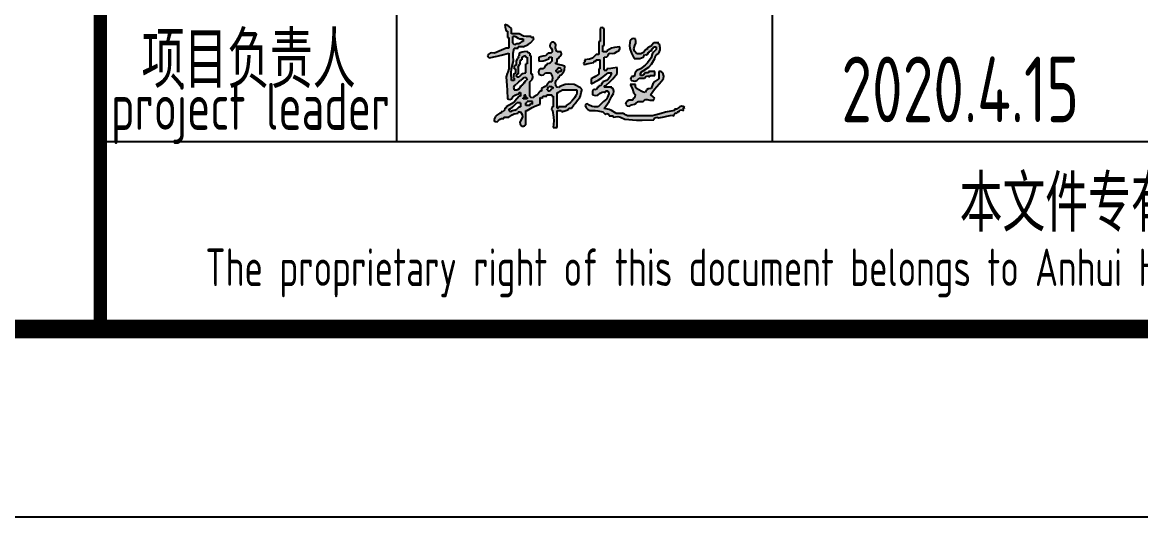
# Model space of a CAD drawing. Extents: x 6128144 to 12201635, y -1670122 to -706096.
# Drawn here: x 6329063 to 6335018, y -753340 to -750704 of the extents above; entities that cross this region are included whole.
import ezdxf
from ezdxf.enums import TextEntityAlignment as Align

# ---------------------------------------------------------------- set-up
doc = ezdxf.new("R2010")
doc.units = 0
doc.header["$LTSCALE"] = 1000
doc.header["$MEASUREMENT"] = 0
doc.layers.get('0').update_dxf_attribs({"linetype": 'CONTINUOUS'})
doc.layers.add('PUB_TITLE', color=4, linetype='CONTINUOUS')
doc.styles.add('AHD', font='sceie.shx', dxfattribs={"width": 0.7, "bigfont": 'sceic.shx'})
doc.styles.add('sceie', font='sceie.shx', dxfattribs={"bigfont": 'sceic.shx'})

# ---------------------------------------------------------------- blocks, each defined once
blk = doc.blocks.new('韩超')
h = blk.add_hatch(color=256)
h.dxf.hatch_style = 1
h.paths.add_polyline_path([(0.787849, 0.514197), (0.777955, 0.527898), (0.77346, 0.562754), (0.78123, 0.586063), (0.805739, 0.61125), (0.805739, 0.625142), (0.819631, 0.625142), (0.818004, 0.635027), (0.823773, 0.643681), (0.833523, 0.64598), (0.860867, 0.674873), (0.870953, 0.696725), (0.875199, 0.736279), (0.836353, 0.74757), (0.816903, 0.753127), (0.777955, 0.764063), (0.777955, 0.777955), (0.791847, 0.777955), (0.791847, 0.819631), (0.801775, 0.820971), (0.80763, 0.824875), (0.812685, 0.833523), (0.832189, 0.847055), (0.839321, 0.866071), (0.833523, 0.889091), (0.791847, 0.889091), (0.776856, 0.916298), (0.7735, 0.934755), (0.777955, 0.965498), (0.770329, 0.984025), (0.756314, 0.993368), (0.736279, 0.993282), (0.716867, 0.977277), (0.713907, 0.950644), (0.729333, 0.930768), (0.740061, 0.911103), (0.737625, 0.891618), (0.722387, 0.875199), (0.694603, 0.875199), (0.683489, 0.864086), (0.677932, 0.858529), (0.666819, 0.847415), (0.638572, 0.845181), (0.624291, 0.842325), (0.597358, 0.833523), (0.597358, 0.791847), (0.643081, 0.794876), (0.666726, 0.800787), (0.708495, 0.819631), (0.708495, 0.833523), (0.736279, 0.833523), (0.736279, 0.791847), (0.718733, 0.774249), (0.705317, 0.767541), (0.680711, 0.764063), (0.680711, 0.750171), (0.666819, 0.750171), (0.658732, 0.72359), (0.639033, 0.708815), (0.61125, 0.708495), (0.596777, 0.690733), (0.592946, 0.675409), (0.597358, 0.652926), (0.623512, 0.642026), (0.64687, 0.646697), (0.666819, 0.666819), (0.722387, 0.666819), (0.738834, 0.631134), (0.742077, 0.608437), (0.736279, 0.569574), (0.708495, 0.569574), (0.682162, 0.535076), (0.663824, 0.519794), (0.625142, 0.500114), (0.625142, 0.47233), (0.61125, 0.47233), (0.589715, 0.441777), (0.574435, 0.428025), (0.54179, 0.409816), (0.527664, 0.400538), (0.510468, 0.403404), (0.500114, 0.416762), (0.500114, 0.569574), (0.524623, 0.594762), (0.532393, 0.618071), (0.527898, 0.652926), (0.514006, 0.652926), (0.514006, 0.847415), (0.500114, 0.847415), (0.500114, 0.875199), (0.486416, 0.877514), (0.478388, 0.883536), (0.47233, 0.896037), (0.438162, 0.892345), (0.420863, 0.888021), (0.388977, 0.875199), (0.388977, 0.847415), (0.375085, 0.847415), (0.379444, 0.836821), (0.376971, 0.826928), (0.368139, 0.819631), (0.356965, 0.793593), (0.353947, 0.778504), (0.354247, 0.750171), (0.337644, 0.741703), (0.330222, 0.726858), (0.333409, 0.708495), (0.347301, 0.708495), (0.347301, 0.666819), (0.332737, 0.655189), (0.327028, 0.643772), (0.326463, 0.625142), (0.32344, 0.619715), (0.327253, 0.612088), (0.333409, 0.61125), (0.333409, 0.583466), (0.305625, 0.583466), (0.302565, 0.667178), (0.306887, 0.710398), (0.326463, 0.791847), (0.3234, 0.8474), (0.32482, 0.875797), (0.333409, 0.930768), (0.375085, 0.930768), (0.375085, 0.94466), (0.430654, 0.94466), (0.482374, 0.970498), (0.50707, 0.987931), (0.548736, 1.028012), (0.542559, 1.028676), (0.538615, 1.036564), (0.54179, 1.041904), (0.514006, 1.041904), (0.514006, 1.055796), (0.462884, 1.052445), (0.433869, 1.058893), (0.388977, 1.08358), (0.305625, 1.08358), (0.305625, 1.139148), (0.281985, 1.161307), (0.266841, 1.170393), (0.236165, 1.180825), (0.238399, 1.152578), (0.241255, 1.138297), (0.250057, 1.111364), (0.263949, 1.111364), (0.263949, 1.041904), (0.277841, 1.041904), (0.277841, 0.930768), (0.250057, 0.930768), (0.200194, 0.90821), (0.175186, 0.897095), (0.125028, 0.875199), (0.097454, 0.881715), (0.078516, 0.877928), (0.055568, 0.861307), (0.050109, 0.847376), (0.0559, 0.8329), (0.06946, 0.826577), (0.152955, 0.845407), (0.194635, 0.855133), (0.277841, 0.875199), (0.277841, 0.708495), (0.266727, 0.675154), (0.261171, 0.658483), (0.250057, 0.625142), (0.255939, 0.530696), (0.258718, 0.483462), (0.263949, 0.388977), (0.286969, 0.38318), (0.305985, 0.390311), (0.319517, 0.409816), (0.344599, 0.428141), (0.359268, 0.435475), (0.388977, 0.444546), (0.388977, 0.458438), (0.40287, 0.458438), (0.40287, 0.416762), (0.388977, 0.416762), (0.340729, 0.364454), (0.31168, 0.341215), (0.250057, 0.305625), (0.250057, 0.291733), (0.236165, 0.291733), (0.231424, 0.268639), (0.217583, 0.254798), (0.194489, 0.250057), (0.194489, 0.236165), (0.180597, 0.236165), (0.148793, 0.216524), (0.134276, 0.200394), (0.118082, 0.166705), (0.127514, 0.14947), (0.152825, 0.145854), (0.166705, 0.159759), (0.185336, 0.17447), (0.198563, 0.17943), (0.222273, 0.180597), (0.222273, 0.194489), (0.277841, 0.194489), (0.311245, 0.220472), (0.333233, 0.229896), (0.375085, 0.236165), (0.375085, 0.250057), (0.40287, 0.250057), (0.420685, 0.221738), (0.422698, 0.197582), (0.409816, 0.166705), (0.396068, 0.142401), (0.398473, 0.118345), (0.416762, 0.097244), (0.43433, 0.097627), (0.444154, 0.100901), (0.458438, 0.111136), (0.458438, 0.263949), (0.47233, 0.263949), (0.524193, 0.298154), (0.552768, 0.312442), (0.61125, 0.333409), (0.61125, 0.40287), (0.621931, 0.39652), (0.637706, 0.404407), (0.639034, 0.416762), (0.680711, 0.416762), (0.680711, 0.430654), (0.736279, 0.430654), (0.736279, 0.416762), (0.750171, 0.416762), (0.750171, 0.305625), (0.735269, 0.297653), (0.731714, 0.276323), (0.743225, 0.263949), (0.754517, 0.192544), (0.755945, 0.155413), (0.750171, 0.083352), (0.791847, 0.083352), (0.791847, 0.263949), (0.833523, 0.263949), (0.837499, 0.253205), (0.852744, 0.249394), (0.861307, 0.257003), (0.883535, 0.265338), (0.894648, 0.269506), (0.916876, 0.277841), (0.916876, 0.291733), (0.94466, 0.291733), (0.969894, 0.324902), (0.982398, 0.341574), (1.007174, 0.375085), (1.032146, 0.402761), (1.041693, 0.421855), (1.04885, 0.458438), (1.055218, 0.477023), (1.053221, 0.491001), (1.041904, 0.50706), (0.972444, 0.54179), (0.910919, 0.546316), (0.877697, 0.541786), (0.819631, 0.520952), (0.805828, 0.5112)])
h.paths.add_polyline_path([(0.791847, 0.458438), (0.805739, 0.458438), (0.82241, 0.469551), (0.847415, 0.486222), (1.000228, 0.486222), (1.003038, 0.45197), (0.997988, 0.431769), (0.97939, 0.40287), (0.948039, 0.36501), (0.929334, 0.347744), (0.889091, 0.319517), (0.889091, 0.305625), (0.805739, 0.305625), (0.805739, 0.291733), (0.791847, 0.291733)], flags=16)
h.paths.add_polyline_path([(0.750171, 0.500114), (0.736279, 0.500114), (0.725165, 0.489), (0.719608, 0.483443), (0.708495, 0.47233), (0.694603, 0.47233), (0.694603, 0.486222), (0.688447, 0.48706), (0.684633, 0.494686), (0.687657, 0.500114), (0.701182, 0.516386), (0.715167, 0.52238), (0.736279, 0.520952), (0.736943, 0.514775), (0.744831, 0.510831), (0.750171, 0.514006)], flags=16)
h.paths.add_polyline_path([(0.791847, 0.666819), (0.793521, 0.674497), (0.785633, 0.682384), (0.777955, 0.680711), (0.777955, 0.694603), (0.791847, 0.694603), (0.792194, 0.70849), (0.806202, 0.718996), (0.819631, 0.715441), (0.833192, 0.709118), (0.838982, 0.694641), (0.833523, 0.680711), (0.805739, 0.680711), (0.805739, 0.666819)], flags=16)
h.paths.add_polyline_path([(0.527898, 0.361193), (0.527898, 0.333409), (0.517217, 0.339759), (0.501443, 0.331871), (0.500114, 0.319517), (0.458438, 0.319517), (0.458438, 0.347301), (0.466116, 0.345628), (0.474003, 0.353515), (0.47233, 0.361193)], flags=16)
h.paths.add_polyline_path([(0.47233, 0.40287), (0.47233, 0.388977), (0.430654, 0.388977), (0.42898, 0.396656), (0.436867, 0.404543), (0.444546, 0.40287), (0.444546, 0.430654), (0.458438, 0.430654), (0.452088, 0.419973), (0.459976, 0.404198)], flags=16)
h.paths.add_polyline_path([(0.47233, 0.604304), (0.464836, 0.588169), (0.458643, 0.580427), (0.444546, 0.569574), (0.444546, 0.555682), (0.430654, 0.555682), (0.432327, 0.548004), (0.42444, 0.540117), (0.416762, 0.54179), (0.416762, 0.527898), (0.40287, 0.527898), (0.39467, 0.507807), (0.386422, 0.49791), (0.368139, 0.486222), (0.333409, 0.486222), (0.327612, 0.509242), (0.334743, 0.528258), (0.354247, 0.54179), (0.384775, 0.569612), (0.400056, 0.583504), (0.430654, 0.61125), (0.446814, 0.616197), (0.458647, 0.614224)], flags=16)
h.paths.add_polyline_path([(0.458438, 0.666819), (0.426908, 0.659351), (0.410404, 0.649448), (0.388977, 0.625142), (0.361193, 0.625142), (0.354844, 0.635823), (0.362731, 0.651598), (0.375085, 0.652926), (0.375085, 0.722387), (0.390598, 0.753922), (0.396359, 0.771203), (0.40287, 0.805739), (0.416762, 0.805739), (0.416762, 0.833523), (0.430654, 0.833523), (0.434629, 0.844267), (0.449874, 0.848078), (0.458438, 0.840469), (0.459102, 0.834292), (0.466989, 0.830348), (0.47233, 0.833523), (0.47233, 0.764063), (0.458438, 0.764063)], flags=16)
h.paths.add_polyline_path([(0.40287, 0.347301), (0.40287, 0.305625), (0.388977, 0.305625), (0.360889, 0.27915), (0.342496, 0.268422), (0.305625, 0.257003), (0.294367, 0.254885), (0.286778, 0.256782), (0.277841, 0.263949), (0.277841, 0.277841), (0.291733, 0.277841), (0.319459, 0.305683), (0.333352, 0.319575), (0.361193, 0.347301)], flags=16)
h.paths.add_polyline_path([(0.430654, 1.000228), (0.416762, 1.000228), (0.39813, 0.985517), (0.384903, 0.980557), (0.361193, 0.97939), (0.347067, 0.970112), (0.329871, 0.972978), (0.319517, 0.986336), (0.319517, 1.055796), (0.347301, 1.055796), (0.376072, 1.035613), (0.395527, 1.029128), (0.430654, 1.028012)], flags=16)
h = blk.add_hatch(color=256)
h.dxf.hatch_style = 1
h.paths.add_polyline_path([(1.542018, 0.208381), (1.519791, 0.219494), (1.508677, 0.225051), (1.48645, 0.236165), (1.416989, 0.236165), (1.371255, 0.264232), (1.344642, 0.274582), (1.291961, 0.284787), (1.328443, 0.335457), (1.345237, 0.362046), (1.375313, 0.416762), (1.391241, 0.446575), (1.394603, 0.466747), (1.389205, 0.500114), (1.375313, 0.500114), (1.375313, 0.514006), (1.291961, 0.514006), (1.291961, 0.527898), (1.305853, 0.527898), (1.359796, 0.576664), (1.385101, 0.603375), (1.430881, 0.659873), (1.430881, 0.722387), (1.386427, 0.71683), (1.3642, 0.714052), (1.319745, 0.708495), (1.319745, 0.694603), (1.291961, 0.694603), (1.291961, 0.833523), (1.31926, 0.838693), (1.334923, 0.85044), (1.347529, 0.875199), (1.381781, 0.872389), (1.401982, 0.877439), (1.430881, 0.896037), (1.450883, 0.906123), (1.460131, 0.922307), (1.458666, 0.94466), (1.401114, 0.937345), (1.371819, 0.928557), (1.319745, 0.902983), (1.319745, 0.889091), (1.278069, 0.889091), (1.278069, 0.958552), (1.291961, 0.958552), (1.291961, 1.139148), (1.285806, 1.138304), (1.281086, 1.140664), (1.278069, 1.146094), (1.267308, 1.150023), (1.257931, 1.147679), (1.250285, 1.139148), (1.250285, 1.000228), (1.236393, 1.000228), (1.236393, 0.861307), (1.208609, 0.861307), (1.168183, 0.824416), (1.138053, 0.811024), (1.08358, 0.805739), (1.087939, 0.795145), (1.085465, 0.785252), (1.076634, 0.777955), (1.071121, 0.771113), (1.075065, 0.759282), (1.08358, 0.757117), (1.122533, 0.76519), (1.141984, 0.769358), (1.180825, 0.777955), (1.180825, 0.791847), (1.208609, 0.791847), (1.208609, 0.805739), (1.250285, 0.805739), (1.250285, 0.708495), (1.236393, 0.708495), (1.236393, 0.652926), (1.203973, 0.631977), (1.187234, 0.622213), (1.15304, 0.604304), (1.15304, 0.548736), (1.229739, 0.588318), (1.266619, 0.612432), (1.333637, 0.666819), (1.375313, 0.666819), (1.366995, 0.654381), (1.363975, 0.646831), (1.361421, 0.632088), (1.335054, 0.599814), (1.316435, 0.58585), (1.278069, 0.569574), (1.278069, 0.555682), (1.264177, 0.555682), (1.26415, 0.539965), (1.25211, 0.527924), (1.236393, 0.527898), (1.236393, 0.514006), (1.222501, 0.514006), (1.219217, 0.502022), (1.216226, 0.496039), (1.208609, 0.486222), (1.191149, 0.488205), (1.17971, 0.484393), (1.166932, 0.47233), (1.166932, 0.430654), (1.200708, 0.424307), (1.223469, 0.429997), (1.250285, 0.451492), (1.27048, 0.461183), (1.283894, 0.46286), (1.305853, 0.458438), (1.305853, 0.47233), (1.333637, 0.47233), (1.333637, 0.458438), (1.339793, 0.4576), (1.343606, 0.449973), (1.340583, 0.444546), (1.32937, 0.406076), (1.316213, 0.38634), (1.285015, 0.361193), (1.229447, 0.305625), (1.187056, 0.302553), (1.163204, 0.307323), (1.125256, 0.326463), (1.114566, 0.33576), (1.096818, 0.332211), (1.090526, 0.319517), (1.102438, 0.292491), (1.113943, 0.279343), (1.139148, 0.263949), (1.194983, 0.265062), (1.223561, 0.262204), (1.278069, 0.250057), (1.289183, 0.238943), (1.294739, 0.233386), (1.305853, 0.222273), (1.320568, 0.231877), (1.341519, 0.224893), (1.347529, 0.208381), (1.389205, 0.208381), (1.389205, 0.194489), (1.439628, 0.1998), (1.468259, 0.195028), (1.514234, 0.173651), (1.635959, 0.161998), (1.69773, 0.160594), (1.819859, 0.166705), (1.833779, 0.185933), (1.852296, 0.192877), (1.875427, 0.187543), (1.930995, 0.198656), (1.958779, 0.204213), (2.014348, 0.215327), (2.025534, 0.209917), (2.039748, 0.217024), (2.042132, 0.229219), (2.049428, 0.23805), (2.059322, 0.240524), (2.069916, 0.236165), (2.069916, 0.250057), (2.083808, 0.250057), (2.098401, 0.26772), (2.118188, 0.272666), (2.139376, 0.263949), (2.133917, 0.27788), (2.139708, 0.292356), (2.153268, 0.298679), (2.133073, 0.308371), (2.119659, 0.310047), (2.0977, 0.305625), (2.086586, 0.294512), (2.08103, 0.288955), (2.069916, 0.277841), (2.042132, 0.277841), (2.042132, 0.263949), (1.946785, 0.245868), (1.899372, 0.234712), (1.805967, 0.208381)])
h = blk.add_hatch(color=256)
h.dxf.hatch_style = 1
h.paths.add_polyline_path([(1.611478, 0.625142), (1.597547, 0.630601), (1.583071, 0.624811), (1.576748, 0.61125), (1.572819, 0.60049), (1.575163, 0.591112), (1.583694, 0.583466), (1.61855, 0.578971), (1.641859, 0.586741), (1.667046, 0.61125), (1.680938, 0.61125), (1.722615, 0.61125), (1.737208, 0.628913), (1.756995, 0.63386), (1.778183, 0.625142), (1.778183, 0.639034), (1.833751, 0.639034), (1.833751, 0.655705), (1.833751, 0.66404), (1.833751, 0.680711), (1.805967, 0.680711), (1.792075, 0.680711), (1.764291, 0.680711), (1.764291, 0.666819), (1.722615, 0.666819), (1.717058, 0.655705), (1.714279, 0.650148), (1.708723, 0.639034), (1.69483, 0.639034), (1.680938, 0.639034), (1.678868, 0.661339), (1.688455, 0.678116), (1.708723, 0.687657), (1.768692, 0.728785), (1.795922, 0.757527), (1.833751, 0.819631), (1.839429, 0.846829), (1.850907, 0.862133), (1.875427, 0.875199), (1.888443, 0.91196), (1.890032, 0.934206), (1.882373, 0.972444), (1.876196, 0.973108), (1.872252, 0.980995), (1.875427, 0.986336), (1.861535, 0.986336), (1.819859, 0.986336), (1.796859, 0.959188), (1.781933, 0.947248), (1.750399, 0.930768), (1.750399, 0.916876), (1.736507, 0.916876), (1.71031, 0.882162), (1.682751, 0.868382), (1.639262, 0.868253), (1.61591, 0.897042), (1.610049, 0.922442), (1.618424, 0.958552), (1.629264, 0.984285), (1.6309, 1.000642), (1.62537, 1.028012), (1.602888, 1.032424), (1.587563, 1.028593), (1.569802, 1.01412), (1.562035, 0.958817), (1.56513, 0.927869), (1.583694, 0.875199), (1.595758, 0.853473), (1.601336, 0.842318), (1.611478, 0.819631), (1.650742, 0.818134), (1.671448, 0.821092), (1.708723, 0.833523), (1.714279, 0.844637), (1.717058, 0.850194), (1.722615, 0.861307), (1.740978, 0.85812), (1.755823, 0.865542), (1.764291, 0.882145), (1.764955, 0.888322), (1.772842, 0.892266), (1.778183, 0.889091), (1.778183, 0.902983), (1.792075, 0.902983), (1.803189, 0.919654), (1.808745, 0.927989), (1.819859, 0.94466), (1.847643, 0.94466), (1.847643, 0.916876), (1.817381, 0.887163), (1.804962, 0.866982), (1.792075, 0.826577), (1.753545, 0.774398), (1.730689, 0.750113), (1.680938, 0.708495), (1.641359, 0.690689), (1.621854, 0.667284)])
h = blk.add_hatch(color=256)
h.dxf.hatch_style = 1
h.paths.add_polyline_path([(1.831635, 0.573795), (1.812227, 0.549535), (1.792075, 0.500114), (1.762292, 0.496094), (1.744726, 0.484384), (1.729561, 0.458438), (1.700075, 0.463546), (1.684975, 0.469586), (1.6601, 0.486222), (1.637668, 0.49978), (1.627728, 0.515685), (1.62537, 0.54179), (1.603143, 0.54179), (1.592029, 0.54179), (1.569802, 0.54179), (1.586675, 0.509854), (1.593737, 0.492906), (1.604532, 0.458438), (1.621804, 0.436498), (1.61886, 0.407063), (1.597586, 0.388977), (1.597586, 0.375085), (1.55591, 0.375085), (1.536306, 0.36578), (1.526798, 0.35437), (1.52118, 0.333409), (1.537185, 0.313997), (1.563818, 0.311038), (1.583694, 0.326463), (1.614401, 0.331156), (1.630976, 0.339443), (1.653154, 0.361193), (1.667046, 0.361193), (1.708723, 0.361193), (1.720352, 0.375758), (1.731769, 0.381467), (1.750399, 0.382031), (1.77782, 0.376762), (1.791938, 0.37535), (1.819859, 0.375085), (1.821199, 0.385013), (1.825102, 0.390868), (1.833751, 0.395924), (1.815429, 0.411271), (1.805589, 0.418299), (1.785129, 0.430654), (1.829593, 0.491137), (1.853312, 0.520437), (1.903211, 0.57652), (1.923495, 0.606919), (1.927312, 0.631729), (1.917103, 0.666819), (1.904326, 0.678881), (1.892887, 0.682694), (1.875427, 0.680711), (1.875427, 0.650148), (1.875427, 0.634867), (1.875427, 0.604304)])
for p, q in [((0.266841, 1.170393), (0.236165, 1.180825)), ((0.236165, 1.180825), (0.238399, 1.152578)), ((0.238399, 1.152578), (0.241255, 1.138297)), ((0.241255, 1.138297), (0.250057, 1.111364)), ((0.263949, 1.111364), (0.250057, 1.111364)), ((0.263949, 1.111364), (0.263949, 1.041904)), ((0.281985, 1.161307), (0.266841, 1.170393)), ((0.305625, 1.139148), (0.281985, 1.161307)), ((0.305625, 1.08358), (0.305625, 1.139148)), ((0.388977, 1.08358), (0.305625, 1.08358)), ((0.433869, 1.058893), (0.388977, 1.08358)), ((1.257931, 1.147679), (1.250285, 1.139148)), ((1.250285, 1.139148), (1.250285, 1.000228)), ((1.267308, 1.150023), (1.257931, 1.147679)), ((1.278069, 1.146094), (1.267308, 1.150023)), ((1.281086, 1.140664), (1.278069, 1.146094)), ((1.285806, 1.138304), (1.281086, 1.140664)), ((1.291961, 1.139148), (1.285806, 1.138304)), ((1.291961, 0.958552), (1.291961, 1.139148)), ((0.263949, 1.041904), (0.277841, 1.041904)), ((0.277841, 1.041904), (0.277841, 0.930768)), ((0.319517, 0.986336), (0.319517, 1.055796)), ((0.347301, 1.055796), (0.319517, 1.055796)), ((0.319517, 0.986336), (0.329871, 0.972978)), ((0.329871, 0.972978), (0.347067, 0.970112)), ((0.347067, 0.970112), (0.361193, 0.97939)), ((0.347301, 1.055796), (0.376072, 1.035613)), ((0.361193, 0.97939), (0.384903, 0.980557)), ((0.376072, 1.035613), (0.395527, 1.029128)), ((0.384903, 0.980557), (0.39813, 0.985517)), ((0.395527, 1.029128), (0.430654, 1.028012)), ((0.416762, 1.000228), (0.39813, 0.985517)), ((0.430654, 1.000228), (0.416762, 1.000228)), ((0.430654, 1.028012), (0.430654, 1.000228)), ((0.430654, 0.94466), (0.482374, 0.970498)), ((0.462884, 1.052445), (0.433869, 1.058893)), ((0.514006, 1.055796), (0.462884, 1.052445)), ((0.482374, 0.970498), (0.50707, 0.987931)), ((0.50707, 0.987931), (0.548736, 1.028012)), ((0.514006, 1.041904), (0.514006, 1.055796)), ((0.54179, 1.041904), (0.514006, 1.041904)), ((0.538615, 1.036564), (0.54179, 1.041904)), ((0.542559, 1.028676), (0.538615, 1.036564)), ((0.548736, 1.028012), (0.542559, 1.028676)), ((0.716867, 0.977277), (0.713907, 0.950644)), ((0.736279, 0.993282), (0.716867, 0.977277)), ((0.756314, 0.993368), (0.736279, 0.993282)), ((0.770329, 0.984025), (0.756314, 0.993368)), ((0.777955, 0.965498), (0.770329, 0.984025)), ((0.7735, 0.934755), (0.777955, 0.965498)), ((1.236393, 1.000228), (1.236393, 0.861307)), ((1.250285, 1.000228), (1.236393, 1.000228)), ((1.278069, 0.958552), (1.291961, 0.958552)), ((1.278069, 0.889091), (1.278069, 0.958552)), ((1.569802, 1.01412), (1.562035, 0.958817)), ((1.562035, 0.958817), (1.56513, 0.927869)), ((1.587563, 1.028593), (1.569802, 1.01412)), ((1.602888, 1.032424), (1.587563, 1.028593)), ((1.62537, 1.028012), (1.602888, 1.032424)), ((1.610049, 0.922442), (1.618424, 0.958552)), ((1.618424, 0.958552), (1.629264, 0.984285)), ((1.6309, 1.000642), (1.62537, 1.028012)), ((1.629264, 0.984285), (1.6309, 1.000642)), ((1.796859, 0.959188), (1.781933, 0.947248)), ((1.819859, 0.986336), (1.796859, 0.959188)), ((1.861535, 0.986336), (1.819859, 0.986336)), ((1.875427, 0.986336), (1.861535, 0.986336)), ((1.872252, 0.980995), (1.875427, 0.986336)), ((1.876196, 0.973108), (1.872252, 0.980995)), ((1.882373, 0.972444), (1.876196, 0.973108)), ((1.890032, 0.934206), (1.882373, 0.972444)), ((0.055568, 0.861307), (0.050109, 0.847376)), ((0.050109, 0.847376), (0.0559, 0.8329)), ((0.078516, 0.877928), (0.055568, 0.861307)), ((0.06946, 0.826577), (0.152955, 0.845407)), ((0.097454, 0.881715), (0.078516, 0.877928)), ((0.125028, 0.875199), (0.097454, 0.881715)), ((0.175186, 0.897095), (0.125028, 0.875199)), ((0.152955, 0.845407), (0.194635, 0.855133)), ((0.200194, 0.90821), (0.175186, 0.897095)), ((0.194635, 0.855133), (0.277841, 0.875199)), ((0.250057, 0.930768), (0.200194, 0.90821)), ((0.277841, 0.930768), (0.250057, 0.930768)), ((0.277841, 0.875199), (0.277841, 0.708495)), ((0.3234, 0.8474), (0.32482, 0.875797)), ((0.326463, 0.791847), (0.3234, 0.8474)), ((0.32482, 0.875797), (0.333409, 0.930768)), ((0.333409, 0.930768), (0.375085, 0.930768)), ((0.375085, 0.930768), (0.375085, 0.94466)), ((0.430654, 0.94466), (0.375085, 0.94466)), ((0.388977, 0.847415), (0.375085, 0.847415)), ((0.375085, 0.847415), (0.379444, 0.836821)), ((0.379444, 0.836821), (0.376971, 0.826928)), ((0.420863, 0.888021), (0.388977, 0.875199)), ((0.388977, 0.875199), (0.388977, 0.847415)), ((0.438162, 0.892345), (0.420863, 0.888021)), ((0.434629, 0.844267), (0.430654, 0.833523)), ((0.449874, 0.848078), (0.434629, 0.844267)), ((0.47233, 0.896037), (0.438162, 0.892345)), ((0.458438, 0.840469), (0.449874, 0.848078)), ((0.458438, 0.840469), (0.459102, 0.834292)), ((0.466989, 0.830348), (0.459102, 0.834292)), ((0.478388, 0.883536), (0.47233, 0.896037)), ((0.486416, 0.877514), (0.478388, 0.883536)), ((0.500114, 0.875199), (0.486416, 0.877514)), ((0.500114, 0.875199), (0.500114, 0.847415)), ((0.514006, 0.847415), (0.500114, 0.847415)), ((0.514006, 0.652926), (0.514006, 0.847415)), ((0.624291, 0.842325), (0.597358, 0.833523)), ((0.638572, 0.845181), (0.624291, 0.842325)), ((0.666819, 0.847415), (0.638572, 0.845181)), ((0.677932, 0.858529), (0.666819, 0.847415)), ((0.683489, 0.864086), (0.677932, 0.858529)), ((0.694603, 0.875199), (0.683489, 0.864086)), ((0.722387, 0.875199), (0.694603, 0.875199)), ((0.713907, 0.950644), (0.729333, 0.930768)), ((0.737625, 0.891618), (0.722387, 0.875199)), ((0.729333, 0.930768), (0.740061, 0.911103)), ((0.740061, 0.911103), (0.737625, 0.891618)), ((0.776856, 0.916298), (0.7735, 0.934755)), ((0.791847, 0.889091), (0.776856, 0.916298)), ((0.833523, 0.889091), (0.791847, 0.889091)), ((0.812685, 0.833523), (0.832189, 0.847055)), ((0.832189, 0.847055), (0.839321, 0.866071)), ((0.839321, 0.866071), (0.833523, 0.889091)), ((1.208609, 0.861307), (1.168183, 0.824416)), ((1.236393, 0.861307), (1.208609, 0.861307)), ((1.319745, 0.889091), (1.278069, 0.889091)), ((1.291961, 0.833523), (1.31926, 0.838693)), ((1.31926, 0.838693), (1.334923, 0.85044)), ((1.371819, 0.928557), (1.319745, 0.902983)), ((1.319745, 0.902983), (1.319745, 0.889091)), ((1.334923, 0.85044), (1.347529, 0.875199)), ((1.347529, 0.875199), (1.381781, 0.872389)), ((1.401114, 0.937345), (1.371819, 0.928557)), ((1.381781, 0.872389), (1.401982, 0.877439)), ((1.458666, 0.94466), (1.401114, 0.937345)), ((1.401982, 0.877439), (1.430881, 0.896037)), ((1.430881, 0.896037), (1.450883, 0.906123)), ((1.450883, 0.906123), (1.460131, 0.922307)), ((1.460131, 0.922307), (1.458666, 0.94466)), ((1.56513, 0.927869), (1.583694, 0.875199)), ((1.583694, 0.875199), (1.595758, 0.853473)), ((1.595758, 0.853473), (1.601336, 0.842318)), ((1.601336, 0.842318), (1.611478, 0.819631)), ((1.61591, 0.897042), (1.610049, 0.922442)), ((1.639262, 0.868253), (1.61591, 0.897042)), ((1.682751, 0.868382), (1.639262, 0.868253)), ((1.71031, 0.882162), (1.682751, 0.868382)), ((1.708723, 0.833523), (1.714279, 0.844637)), ((1.736507, 0.916876), (1.71031, 0.882162)), ((1.714279, 0.844637), (1.717058, 0.850194)), ((1.717058, 0.850194), (1.722615, 0.861307)), ((1.722615, 0.861307), (1.740978, 0.85812)), ((1.750399, 0.916876), (1.736507, 0.916876)), ((1.740978, 0.85812), (1.755823, 0.865542)), ((1.781933, 0.947248), (1.750399, 0.930768)), ((1.750399, 0.930768), (1.750399, 0.916876)), ((1.755823, 0.865542), (1.764291, 0.882145)), ((1.764291, 0.882145), (1.764955, 0.888322)), ((1.764955, 0.888322), (1.772842, 0.892266)), ((1.772842, 0.892266), (1.778183, 0.889091)), ((1.778183, 0.902983), (1.792075, 0.902983)), ((1.778183, 0.889091), (1.778183, 0.902983)), ((1.792075, 0.902983), (1.803189, 0.919654)), ((1.804962, 0.866982), (1.792075, 0.826577)), ((1.803189, 0.919654), (1.808745, 0.927989)), ((1.817381, 0.887163), (1.804962, 0.866982)), ((1.808745, 0.927989), (1.819859, 0.94466)), ((1.847643, 0.916876), (1.817381, 0.887163)), ((1.819859, 0.94466), (1.847643, 0.94466)), ((1.833751, 0.819631), (1.839429, 0.846829)), ((1.839429, 0.846829), (1.850907, 0.862133)), ((1.847643, 0.94466), (1.847643, 0.916876)), ((1.850907, 0.862133), (1.875427, 0.875199)), ((1.875427, 0.875199), (1.888443, 0.91196)), ((1.888443, 0.91196), (1.890032, 0.934206)), ((0.0559, 0.8329), (0.06946, 0.826577)), ((0.306887, 0.710398), (0.326463, 0.791847)), ((0.337644, 0.741703), (0.330222, 0.726858)), ((0.330222, 0.726858), (0.333409, 0.708495)), ((0.354247, 0.750171), (0.337644, 0.741703)), ((0.356965, 0.793593), (0.353947, 0.778504)), ((0.353947, 0.778504), (0.354247, 0.750171)), ((0.368139, 0.819631), (0.356965, 0.793593)), ((0.376971, 0.826928), (0.368139, 0.819631)), ((0.375085, 0.722387), (0.390598, 0.753922)), ((0.375085, 0.722387), (0.375085, 0.652926)), ((0.396359, 0.771203), (0.390598, 0.753922)), ((0.396359, 0.771203), (0.40287, 0.805739)), ((0.40287, 0.805739), (0.416762, 0.805739)), ((0.416762, 0.833523), (0.416762, 0.805739)), ((0.430654, 0.833523), (0.416762, 0.833523)), ((0.47233, 0.764063), (0.458438, 0.764063)), ((0.458438, 0.666819), (0.458438, 0.764063)), ((0.47233, 0.833523), (0.466989, 0.830348)), ((0.47233, 0.833523), (0.47233, 0.764063)), ((0.597358, 0.833523), (0.597358, 0.791847)), ((0.597358, 0.791847), (0.643081, 0.794876)), ((0.658732, 0.72359), (0.639033, 0.708815)), ((0.643081, 0.794876), (0.666726, 0.800787)), ((0.666819, 0.750171), (0.658732, 0.72359)), ((0.666726, 0.800787), (0.708495, 0.819631)), ((0.680711, 0.750171), (0.666819, 0.750171)), ((0.705317, 0.767541), (0.680711, 0.764063)), ((0.680711, 0.764063), (0.680711, 0.750171)), ((0.718733, 0.774249), (0.705317, 0.767541)), ((0.708495, 0.833523), (0.736279, 0.833523)), ((0.708495, 0.819631), (0.708495, 0.833523)), ((0.736279, 0.791847), (0.718733, 0.774249)), ((0.736279, 0.833523), (0.736279, 0.791847)), ((0.777955, 0.777955), (0.791847, 0.777955)), ((0.777955, 0.764063), (0.777955, 0.777955)), ((0.816903, 0.753127), (0.777955, 0.764063)), ((0.791847, 0.819631), (0.801775, 0.820971)), ((0.791847, 0.777955), (0.791847, 0.819631)), ((0.806202, 0.718996), (0.792194, 0.70849)), ((0.801775, 0.820971), (0.80763, 0.824875)), ((0.819631, 0.715441), (0.806202, 0.718996)), ((0.80763, 0.824875), (0.812685, 0.833523)), ((0.836353, 0.74757), (0.816903, 0.753127)), ((0.833192, 0.709118), (0.819631, 0.715441)), ((0.875199, 0.736279), (0.836353, 0.74757)), ((0.870953, 0.696725), (0.875199, 0.736279)), ((1.076634, 0.777955), (1.071121, 0.771113)), ((1.071121, 0.771113), (1.075065, 0.759282)), ((1.075065, 0.759282), (1.08358, 0.757117)), ((1.085465, 0.785252), (1.076634, 0.777955)), ((1.138053, 0.811024), (1.08358, 0.805739)), ((1.08358, 0.805739), (1.087939, 0.795145)), ((1.08358, 0.757117), (1.122533, 0.76519)), ((1.087939, 0.795145), (1.085465, 0.785252)), ((1.122533, 0.76519), (1.141984, 0.769358)), ((1.168183, 0.824416), (1.138053, 0.811024)), ((1.141984, 0.769358), (1.180825, 0.777955)), ((1.180825, 0.791847), (1.208609, 0.791847)), ((1.180825, 0.791847), (1.180825, 0.777955)), ((1.208609, 0.791847), (1.208609, 0.805739)), ((1.208609, 0.805739), (1.250285, 0.805739)), ((1.250285, 0.708495), (1.250285, 0.805739)), ((1.291961, 0.694603), (1.291961, 0.833523)), ((1.386427, 0.71683), (1.3642, 0.714052)), ((1.430881, 0.722387), (1.386427, 0.71683)), ((1.430881, 0.659873), (1.430881, 0.722387)), ((1.611478, 0.819631), (1.650742, 0.818134)), ((1.650742, 0.818134), (1.671448, 0.821092)), ((1.671448, 0.821092), (1.708723, 0.833523)), ((1.730689, 0.750113), (1.680938, 0.708495)), ((1.708723, 0.687657), (1.768692, 0.728785)), ((1.753545, 0.774398), (1.730689, 0.750113)), ((1.792075, 0.826577), (1.753545, 0.774398)), ((1.768692, 0.728785), (1.795922, 0.757527)), ((1.795922, 0.757527), (1.833751, 0.819631)), ((0.261171, 0.658483), (0.250057, 0.625142)), ((0.250057, 0.625142), (0.255939, 0.530696)), ((0.266727, 0.675154), (0.261171, 0.658483)), ((0.277841, 0.708495), (0.266727, 0.675154)), ((0.302565, 0.667178), (0.306887, 0.710398)), ((0.305625, 0.583466), (0.302565, 0.667178)), ((0.326463, 0.625142), (0.32344, 0.619715)), ((0.32344, 0.619715), (0.327253, 0.612088)), ((0.327028, 0.643772), (0.326463, 0.625142)), ((0.332737, 0.655189), (0.327028, 0.643772)), ((0.327253, 0.612088), (0.333409, 0.61125)), ((0.347301, 0.666819), (0.332737, 0.655189)), ((0.347301, 0.708495), (0.333409, 0.708495)), ((0.333409, 0.61125), (0.333409, 0.583466)), ((0.347301, 0.708495), (0.347301, 0.666819)), ((0.362731, 0.651598), (0.354844, 0.635823)), ((0.361193, 0.625142), (0.354844, 0.635823)), ((0.361193, 0.625142), (0.388977, 0.625142)), ((0.375085, 0.652926), (0.362731, 0.651598)), ((0.410404, 0.649448), (0.388977, 0.625142)), ((0.430654, 0.61125), (0.400056, 0.583504)), ((0.410404, 0.649448), (0.426908, 0.659351)), ((0.426908, 0.659351), (0.458438, 0.666819)), ((0.446814, 0.616197), (0.430654, 0.61125)), ((0.458647, 0.614224), (0.446814, 0.616197)), ((0.458647, 0.614224), (0.47233, 0.604304)), ((0.47233, 0.604304), (0.464836, 0.588169)), ((0.527898, 0.652926), (0.514006, 0.652926)), ((0.524623, 0.594762), (0.532393, 0.618071)), ((0.532393, 0.618071), (0.527898, 0.652926)), ((0.596777, 0.690733), (0.592946, 0.675409)), ((0.592946, 0.675409), (0.597358, 0.652926)), ((0.61125, 0.708495), (0.596777, 0.690733)), ((0.597358, 0.652926), (0.623512, 0.642026)), ((0.639033, 0.708815), (0.61125, 0.708495)), ((0.623512, 0.642026), (0.64687, 0.646697)), ((0.64687, 0.646697), (0.666819, 0.666819)), ((0.666819, 0.666819), (0.722387, 0.666819)), ((0.722387, 0.666819), (0.738834, 0.631134)), ((0.742077, 0.608437), (0.736279, 0.569574)), ((0.738834, 0.631134), (0.742077, 0.608437)), ((0.777955, 0.694603), (0.777955, 0.680711)), ((0.777955, 0.694603), (0.791847, 0.694603)), ((0.785633, 0.682384), (0.777955, 0.680711)), ((0.78123, 0.586063), (0.805739, 0.61125)), ((0.785633, 0.682384), (0.793521, 0.674497)), ((0.792194, 0.70849), (0.791847, 0.694603)), ((0.793521, 0.674497), (0.791847, 0.666819)), ((0.805739, 0.666819), (0.791847, 0.666819)), ((0.833523, 0.680711), (0.805739, 0.680711)), ((0.805739, 0.666819), (0.805739, 0.680711)), ((0.805739, 0.61125), (0.805739, 0.625142)), ((0.805739, 0.625142), (0.819631, 0.625142)), ((0.818004, 0.635027), (0.823773, 0.643681)), ((0.819631, 0.625142), (0.818004, 0.635027)), ((0.823773, 0.643681), (0.833523, 0.64598)), ((0.833192, 0.709118), (0.838982, 0.694641)), ((0.833523, 0.680711), (0.838982, 0.694641)), ((0.833523, 0.64598), (0.860867, 0.674873)), ((0.860867, 0.674873), (0.870953, 0.696725)), ((1.187234, 0.622213), (1.15304, 0.604304)), ((1.15304, 0.604304), (1.15304, 0.548736)), ((1.203973, 0.631977), (1.187234, 0.622213)), ((1.236393, 0.652926), (1.203973, 0.631977)), ((1.229739, 0.588318), (1.266619, 0.612432)), ((1.236393, 0.708495), (1.236393, 0.652926)), ((1.250285, 0.708495), (1.236393, 0.708495)), ((1.266619, 0.612432), (1.333637, 0.666819)), ((1.291961, 0.694603), (1.319745, 0.694603)), ((1.335054, 0.599814), (1.316435, 0.58585)), ((1.3642, 0.714052), (1.319745, 0.708495)), ((1.319745, 0.708495), (1.319745, 0.694603)), ((1.333637, 0.666819), (1.375313, 0.666819)), ((1.361421, 0.632088), (1.335054, 0.599814)), ((1.359796, 0.576664), (1.385101, 0.603375)), ((1.363975, 0.646831), (1.361421, 0.632088)), ((1.366995, 0.654381), (1.363975, 0.646831)), ((1.375313, 0.666819), (1.366995, 0.654381)), ((1.385101, 0.603375), (1.430881, 0.659873)), ((1.576748, 0.61125), (1.572819, 0.60049)), ((1.572819, 0.60049), (1.575163, 0.591112)), ((1.583071, 0.624811), (1.576748, 0.61125)), ((1.597547, 0.630601), (1.583071, 0.624811)), ((1.611478, 0.625142), (1.597547, 0.630601)), ((1.621854, 0.667284), (1.611478, 0.625142)), ((1.641359, 0.690689), (1.621854, 0.667284)), ((1.680938, 0.708495), (1.641359, 0.690689)), ((1.641859, 0.586741), (1.667046, 0.61125)), ((1.667046, 0.61125), (1.680938, 0.61125)), ((1.678868, 0.661339), (1.688455, 0.678116)), ((1.680938, 0.639034), (1.678868, 0.661339)), ((1.69483, 0.639034), (1.680938, 0.639034)), ((1.680938, 0.61125), (1.722615, 0.61125)), ((1.688455, 0.678116), (1.708723, 0.687657)), ((1.708723, 0.639034), (1.69483, 0.639034)), ((1.714279, 0.650148), (1.708723, 0.639034)), ((1.717058, 0.655705), (1.714279, 0.650148)), ((1.722615, 0.666819), (1.717058, 0.655705)), ((1.764291, 0.666819), (1.722615, 0.666819)), ((1.722615, 0.61125), (1.737208, 0.628913)), ((1.737208, 0.628913), (1.756995, 0.63386)), ((1.756995, 0.63386), (1.778183, 0.625142)), ((1.792075, 0.680711), (1.764291, 0.680711)), ((1.764291, 0.680711), (1.764291, 0.666819)), ((1.778183, 0.625142), (1.778183, 0.639034)), ((1.778183, 0.639034), (1.833751, 0.639034)), ((1.805967, 0.680711), (1.792075, 0.680711)), ((1.833751, 0.680711), (1.805967, 0.680711)), ((1.875427, 0.604304), (1.831635, 0.573795)), ((1.833751, 0.66404), (1.833751, 0.680711)), ((1.833751, 0.655705), (1.833751, 0.66404)), ((1.833751, 0.639034), (1.833751, 0.655705)), ((1.892887, 0.682694), (1.875427, 0.680711)), ((1.875427, 0.680711), (1.875427, 0.650148)), ((1.875427, 0.650148), (1.875427, 0.634867)), ((1.875427, 0.634867), (1.875427, 0.604304)), ((1.904326, 0.678881), (1.892887, 0.682694)), ((1.903211, 0.57652), (1.923495, 0.606919)), ((1.917103, 0.666819), (1.904326, 0.678881)), ((1.927312, 0.631729), (1.917103, 0.666819)), ((1.923495, 0.606919), (1.927312, 0.631729)), ((0.255939, 0.530696), (0.258718, 0.483462)), ((0.258718, 0.483462), (0.263949, 0.388977)), ((0.333409, 0.583466), (0.305625, 0.583466)), ((0.334743, 0.528258), (0.327612, 0.509242)), ((0.327612, 0.509242), (0.333409, 0.486222)), ((0.333409, 0.486222), (0.368139, 0.486222)), ((0.334743, 0.528258), (0.354247, 0.54179)), ((0.384775, 0.569612), (0.354247, 0.54179)), ((0.386422, 0.49791), (0.368139, 0.486222)), ((0.384775, 0.569612), (0.400056, 0.583504)), ((0.39467, 0.507807), (0.386422, 0.49791)), ((0.40287, 0.527898), (0.39467, 0.507807)), ((0.40287, 0.527898), (0.416762, 0.527898)), ((0.416762, 0.54179), (0.416762, 0.527898)), ((0.416762, 0.54179), (0.42444, 0.540117)), ((0.432327, 0.548004), (0.42444, 0.540117)), ((0.432327, 0.548004), (0.430654, 0.555682)), ((0.444546, 0.555682), (0.430654, 0.555682)), ((0.444546, 0.569574), (0.458643, 0.580427)), ((0.444546, 0.569574), (0.444546, 0.555682)), ((0.458643, 0.580427), (0.464836, 0.588169)), ((0.500114, 0.569574), (0.524623, 0.594762)), ((0.500114, 0.416762), (0.500114, 0.569574)), ((0.663824, 0.519794), (0.625142, 0.500114)), ((0.625142, 0.500114), (0.625142, 0.47233)), ((0.682162, 0.535076), (0.663824, 0.519794)), ((0.708495, 0.569574), (0.682162, 0.535076)), ((0.687657, 0.500114), (0.684633, 0.494686)), ((0.688447, 0.48706), (0.684633, 0.494686)), ((0.687657, 0.500114), (0.701182, 0.516386)), ((0.694603, 0.486222), (0.688447, 0.48706)), ((0.694603, 0.47233), (0.694603, 0.486222)), ((0.715167, 0.52238), (0.701182, 0.516386)), ((0.736279, 0.569574), (0.708495, 0.569574)), ((0.719608, 0.483443), (0.708495, 0.47233)), ((0.715167, 0.52238), (0.736279, 0.520952)), ((0.725165, 0.489), (0.719608, 0.483443)), ((0.725165, 0.489), (0.736279, 0.500114)), ((0.736279, 0.520952), (0.736943, 0.514775)), ((0.750171, 0.500114), (0.736279, 0.500114)), ((0.744831, 0.510831), (0.736943, 0.514775)), ((0.744831, 0.510831), (0.750171, 0.514006)), ((0.750171, 0.500114), (0.750171, 0.514006)), ((0.77346, 0.562754), (0.78123, 0.586063)), ((0.777955, 0.527898), (0.77346, 0.562754)), ((0.787849, 0.514197), (0.777955, 0.527898)), ((0.805828, 0.5112), (0.787849, 0.514197)), ((0.819631, 0.520952), (0.805828, 0.5112)), ((0.877697, 0.541786), (0.819631, 0.520952)), ((0.82241, 0.469551), (0.847415, 0.486222)), ((0.847415, 0.486222), (1.000228, 0.486222)), ((0.910919, 0.546316), (0.877697, 0.541786)), ((0.972444, 0.54179), (0.910919, 0.546316)), ((1.041904, 0.50706), (0.972444, 0.54179)), ((1.000228, 0.486222), (1.003038, 0.45197)), ((1.053221, 0.491001), (1.041904, 0.50706)), ((1.04885, 0.458438), (1.055218, 0.477023)), ((1.055218, 0.477023), (1.053221, 0.491001)), ((1.15304, 0.548736), (1.229739, 0.588318)), ((1.17971, 0.484393), (1.166932, 0.47233)), ((1.191149, 0.488205), (1.17971, 0.484393)), ((1.208609, 0.486222), (1.191149, 0.488205)), ((1.216226, 0.496039), (1.208609, 0.486222)), ((1.219217, 0.502022), (1.216226, 0.496039)), ((1.222501, 0.514006), (1.219217, 0.502022)), ((1.236393, 0.514006), (1.222501, 0.514006)), ((1.25211, 0.527924), (1.236393, 0.527898)), ((1.236393, 0.514006), (1.236393, 0.527898)), ((1.26415, 0.539965), (1.25211, 0.527924)), ((1.264177, 0.555682), (1.26415, 0.539965)), ((1.278069, 0.555682), (1.264177, 0.555682)), ((1.316435, 0.58585), (1.278069, 0.569574)), ((1.278069, 0.555682), (1.278069, 0.569574)), ((1.291961, 0.527898), (1.291961, 0.514006)), ((1.291961, 0.527898), (1.305853, 0.527898)), ((1.375313, 0.514006), (1.291961, 0.514006)), ((1.305853, 0.527898), (1.359796, 0.576664)), ((1.375313, 0.500114), (1.375313, 0.514006)), ((1.389205, 0.500114), (1.375313, 0.500114)), ((1.394603, 0.466747), (1.389205, 0.500114)), ((1.592029, 0.54179), (1.569802, 0.54179)), ((1.569802, 0.54179), (1.586675, 0.509854)), ((1.575163, 0.591112), (1.583694, 0.583466)), ((1.583694, 0.583466), (1.61855, 0.578971)), ((1.586675, 0.509854), (1.593737, 0.492906)), ((1.603143, 0.54179), (1.592029, 0.54179)), ((1.593737, 0.492906), (1.604532, 0.458438)), ((1.62537, 0.54179), (1.603143, 0.54179)), ((1.61855, 0.578971), (1.641859, 0.586741)), ((1.627728, 0.515685), (1.62537, 0.54179)), ((1.637668, 0.49978), (1.627728, 0.515685)), ((1.6601, 0.486222), (1.637668, 0.49978)), ((1.684975, 0.469586), (1.6601, 0.486222)), ((1.744726, 0.484384), (1.729561, 0.458438)), ((1.762292, 0.496094), (1.744726, 0.484384)), ((1.792075, 0.500114), (1.762292, 0.496094)), ((1.785129, 0.430654), (1.829593, 0.491137)), ((1.812227, 0.549535), (1.792075, 0.500114)), ((1.831635, 0.573795), (1.812227, 0.549535)), ((1.829593, 0.491137), (1.853312, 0.520437)), ((1.853312, 0.520437), (1.903211, 0.57652)), ((0.263949, 0.388977), (0.286969, 0.38318)), ((0.286969, 0.38318), (0.305985, 0.390311)), ((0.305985, 0.390311), (0.319517, 0.409816)), ((0.340729, 0.364454), (0.31168, 0.341215)), ((0.319517, 0.409816), (0.344599, 0.428141)), ((0.388977, 0.416762), (0.340729, 0.364454)), ((0.344599, 0.428141), (0.359268, 0.435475)), ((0.359268, 0.435475), (0.388977, 0.444546)), ((0.388977, 0.458438), (0.40287, 0.458438)), ((0.388977, 0.444546), (0.388977, 0.458438)), ((0.40287, 0.416762), (0.388977, 0.416762)), ((0.40287, 0.458438), (0.40287, 0.416762)), ((0.42898, 0.396656), (0.436867, 0.404543)), ((0.430654, 0.388977), (0.42898, 0.396656)), ((0.47233, 0.388977), (0.430654, 0.388977)), ((0.436867, 0.404543), (0.444546, 0.40287)), ((0.444546, 0.430654), (0.458438, 0.430654)), ((0.444546, 0.40287), (0.444546, 0.430654)), ((0.452088, 0.419973), (0.458438, 0.430654)), ((0.452088, 0.419973), (0.459976, 0.404198)), ((0.459976, 0.404198), (0.47233, 0.40287)), ((0.47233, 0.40287), (0.47233, 0.388977)), ((0.47233, 0.361193), (0.474003, 0.353515)), ((0.527898, 0.361193), (0.47233, 0.361193)), ((0.510468, 0.403404), (0.500114, 0.416762)), ((0.527664, 0.400538), (0.510468, 0.403404)), ((0.54179, 0.409816), (0.527664, 0.400538)), ((0.527898, 0.333409), (0.527898, 0.361193)), ((0.574435, 0.428025), (0.54179, 0.409816)), ((0.589715, 0.441777), (0.574435, 0.428025)), ((0.61125, 0.47233), (0.589715, 0.441777)), ((0.625142, 0.47233), (0.61125, 0.47233)), ((0.61125, 0.333409), (0.61125, 0.40287)), ((0.61125, 0.40287), (0.621931, 0.39652)), ((0.621931, 0.39652), (0.637706, 0.404407)), ((0.637706, 0.404407), (0.639034, 0.416762)), ((0.639034, 0.416762), (0.680711, 0.416762)), ((0.680711, 0.430654), (0.736279, 0.430654)), ((0.680711, 0.416762), (0.680711, 0.430654)), ((0.708495, 0.47233), (0.694603, 0.47233)), ((0.736279, 0.430654), (0.736279, 0.416762)), ((0.736279, 0.416762), (0.750171, 0.416762)), ((0.750171, 0.416762), (0.750171, 0.305625)), ((0.791847, 0.458438), (0.805739, 0.458438)), ((0.791847, 0.291733), (0.791847, 0.458438)), ((0.805739, 0.458438), (0.82241, 0.469551)), ((0.929334, 0.347744), (0.948039, 0.36501)), ((0.97939, 0.40287), (0.948039, 0.36501)), ((0.97939, 0.40287), (0.997988, 0.431769)), ((0.982398, 0.341574), (1.007174, 0.375085)), ((1.003038, 0.45197), (0.997988, 0.431769)), ((1.007174, 0.375085), (1.032146, 0.402761)), ((1.032146, 0.402761), (1.041693, 0.421855)), ((1.041693, 0.421855), (1.04885, 0.458438)), ((1.166932, 0.47233), (1.166932, 0.430654)), ((1.166932, 0.430654), (1.200708, 0.424307)), ((1.200708, 0.424307), (1.223469, 0.429997)), ((1.223469, 0.429997), (1.250285, 0.451492)), ((1.285015, 0.361193), (1.229447, 0.305625)), ((1.250285, 0.451492), (1.27048, 0.461183)), ((1.27048, 0.461183), (1.283894, 0.46286)), ((1.283894, 0.46286), (1.305853, 0.458438)), ((1.316213, 0.38634), (1.285015, 0.361193)), ((1.333637, 0.47233), (1.305853, 0.47233)), ((1.305853, 0.458438), (1.305853, 0.47233)), ((1.32937, 0.406076), (1.316213, 0.38634)), ((1.328443, 0.335457), (1.345237, 0.362046)), ((1.340583, 0.444546), (1.32937, 0.406076)), ((1.333637, 0.47233), (1.333637, 0.458438)), ((1.333637, 0.458438), (1.339793, 0.4576)), ((1.339793, 0.4576), (1.343606, 0.449973)), ((1.343606, 0.449973), (1.340583, 0.444546)), ((1.345237, 0.362046), (1.375313, 0.416762)), ((1.375313, 0.416762), (1.391241, 0.446575)), ((1.391241, 0.446575), (1.394603, 0.466747)), ((1.536306, 0.36578), (1.526798, 0.35437)), ((1.55591, 0.375085), (1.536306, 0.36578)), ((1.597586, 0.375085), (1.55591, 0.375085)), ((1.61886, 0.407063), (1.597586, 0.388977)), ((1.597586, 0.388977), (1.597586, 0.375085)), ((1.604532, 0.458438), (1.621804, 0.436498)), ((1.621804, 0.436498), (1.61886, 0.407063)), ((1.630976, 0.339443), (1.653154, 0.361193)), ((1.653154, 0.361193), (1.667046, 0.361193)), ((1.667046, 0.361193), (1.708723, 0.361193)), ((1.700075, 0.463546), (1.684975, 0.469586)), ((1.729561, 0.458438), (1.700075, 0.463546)), ((1.708723, 0.361193), (1.720352, 0.375758)), ((1.720352, 0.375758), (1.731769, 0.381467)), ((1.731769, 0.381467), (1.750399, 0.382031)), ((1.750399, 0.382031), (1.77782, 0.376762)), ((1.77782, 0.376762), (1.791938, 0.37535)), ((1.805589, 0.418299), (1.785129, 0.430654)), ((1.791938, 0.37535), (1.819859, 0.375085)), ((1.815429, 0.411271), (1.805589, 0.418299)), ((1.833751, 0.395924), (1.815429, 0.411271)), ((1.819859, 0.375085), (1.821199, 0.385013)), ((1.821199, 0.385013), (1.825102, 0.390868)), ((1.825102, 0.390868), (1.833751, 0.395924)), ((0.217583, 0.254798), (0.194489, 0.250057)), ((0.194489, 0.250057), (0.194489, 0.236165)), ((0.231424, 0.268639), (0.217583, 0.254798)), ((0.236165, 0.291733), (0.231424, 0.268639)), ((0.250057, 0.291733), (0.236165, 0.291733)), ((0.31168, 0.341215), (0.250057, 0.305625)), ((0.250057, 0.305625), (0.250057, 0.291733)), ((0.291733, 0.277841), (0.277841, 0.277841)), ((0.277841, 0.277841), (0.277841, 0.263949)), ((0.277841, 0.263949), (0.286778, 0.256782)), ((0.286778, 0.256782), (0.294367, 0.254885)), ((0.291733, 0.277841), (0.319459, 0.305683)), ((0.294367, 0.254885), (0.305625, 0.257003)), ((0.342496, 0.268422), (0.305625, 0.257003)), ((0.319459, 0.305683), (0.333352, 0.319575)), ((0.333352, 0.319575), (0.361193, 0.347301)), ((0.342496, 0.268422), (0.360889, 0.27915)), ((0.388977, 0.305625), (0.360889, 0.27915)), ((0.40287, 0.347301), (0.361193, 0.347301)), ((0.375085, 0.250057), (0.40287, 0.250057)), ((0.375085, 0.250057), (0.375085, 0.236165)), ((0.388977, 0.305625), (0.40287, 0.305625)), ((0.40287, 0.347301), (0.40287, 0.305625)), ((0.40287, 0.250057), (0.420685, 0.221738)), ((0.466116, 0.345628), (0.458438, 0.347301)), ((0.458438, 0.319517), (0.458438, 0.347301)), ((0.500114, 0.319517), (0.458438, 0.319517)), ((0.458438, 0.263949), (0.47233, 0.263949)), ((0.458438, 0.111136), (0.458438, 0.263949)), ((0.466116, 0.345628), (0.474003, 0.353515)), ((0.47233, 0.263949), (0.524193, 0.298154)), ((0.501443, 0.331871), (0.500114, 0.319517)), ((0.501443, 0.331871), (0.517217, 0.339759)), ((0.517217, 0.339759), (0.527898, 0.333409)), ((0.524193, 0.298154), (0.552768, 0.312442)), ((0.552768, 0.312442), (0.61125, 0.333409)), ((0.735269, 0.297653), (0.731714, 0.276323)), ((0.731714, 0.276323), (0.743225, 0.263949)), ((0.750171, 0.305625), (0.735269, 0.297653)), ((0.743225, 0.263949), (0.754517, 0.192544)), ((0.805739, 0.291733), (0.791847, 0.291733)), ((0.791847, 0.083352), (0.791847, 0.263949)), ((0.791847, 0.263949), (0.833523, 0.263949)), ((0.805739, 0.291733), (0.805739, 0.305625)), ((0.889091, 0.305625), (0.805739, 0.305625)), ((0.833523, 0.263949), (0.837499, 0.253205)), ((0.837499, 0.253205), (0.852744, 0.249394)), ((0.852744, 0.249394), (0.861307, 0.257003)), ((0.861307, 0.257003), (0.883535, 0.265338)), ((0.883535, 0.265338), (0.894648, 0.269506)), ((0.929334, 0.347744), (0.889091, 0.319517)), ((0.889091, 0.305625), (0.889091, 0.319517)), ((0.894648, 0.269506), (0.916876, 0.277841)), ((0.916876, 0.277841), (0.916876, 0.291733)), ((0.916876, 0.291733), (0.94466, 0.291733)), ((0.94466, 0.291733), (0.969894, 0.324902)), ((0.969894, 0.324902), (0.982398, 0.341574)), ((1.096818, 0.332211), (1.090526, 0.319517)), ((1.090526, 0.319517), (1.102438, 0.292491)), ((1.114566, 0.33576), (1.096818, 0.332211)), ((1.102438, 0.292491), (1.113943, 0.279343)), ((1.113943, 0.279343), (1.139148, 0.263949)), ((1.125256, 0.326463), (1.114566, 0.33576)), ((1.163204, 0.307323), (1.125256, 0.326463)), ((1.139148, 0.263949), (1.194983, 0.265062)), ((1.187056, 0.302553), (1.163204, 0.307323)), ((1.229447, 0.305625), (1.187056, 0.302553)), ((1.194983, 0.265062), (1.223561, 0.262204)), ((1.223561, 0.262204), (1.278069, 0.250057)), ((1.278069, 0.250057), (1.289183, 0.238943)), ((1.289183, 0.238943), (1.294739, 0.233386)), ((1.291961, 0.284787), (1.328443, 0.335457)), ((1.344642, 0.274582), (1.291961, 0.284787)), ((1.371255, 0.264232), (1.344642, 0.274582)), ((1.416989, 0.236165), (1.371255, 0.264232)), ((1.526798, 0.35437), (1.52118, 0.333409)), ((1.52118, 0.333409), (1.537185, 0.313997)), ((1.537185, 0.313997), (1.563818, 0.311038)), ((1.563818, 0.311038), (1.583694, 0.326463)), ((1.583694, 0.326463), (1.614401, 0.331156)), ((1.614401, 0.331156), (1.630976, 0.339443)), ((1.946785, 0.245868), (1.899372, 0.234712)), ((2.042132, 0.263949), (1.946785, 0.245868)), ((2.069916, 0.277841), (2.042132, 0.277841)), ((2.042132, 0.277841), (2.042132, 0.263949)), ((2.049428, 0.23805), (2.059322, 0.240524)), ((2.059322, 0.240524), (2.069916, 0.236165)), ((2.08103, 0.288955), (2.069916, 0.277841)), ((2.069916, 0.250057), (2.083808, 0.250057)), ((2.069916, 0.250057), (2.069916, 0.236165)), ((2.086586, 0.294512), (2.08103, 0.288955)), ((2.083808, 0.250057), (2.098401, 0.26772)), ((2.0977, 0.305625), (2.086586, 0.294512)), ((2.119659, 0.310047), (2.0977, 0.305625)), ((2.098401, 0.26772), (2.118188, 0.272666)), ((2.118188, 0.272666), (2.139376, 0.263949)), ((2.133073, 0.308371), (2.119659, 0.310047)), ((2.153268, 0.298679), (2.133073, 0.308371)), ((2.133917, 0.27788), (2.139708, 0.292356)), ((2.139376, 0.263949), (2.133917, 0.27788)), ((2.139708, 0.292356), (2.153268, 0.298679)), ((0.134276, 0.200394), (0.118082, 0.166705)), ((0.118082, 0.166705), (0.127514, 0.14947)), ((0.127514, 0.14947), (0.152825, 0.145854)), ((0.148793, 0.216524), (0.134276, 0.200394)), ((0.180597, 0.236165), (0.148793, 0.216524)), ((0.152825, 0.145854), (0.166705, 0.159759)), ((0.166705, 0.159759), (0.185336, 0.17447)), ((0.194489, 0.236165), (0.180597, 0.236165)), ((0.185336, 0.17447), (0.198563, 0.17943)), ((0.198563, 0.17943), (0.222273, 0.180597)), ((0.222273, 0.194489), (0.277841, 0.194489)), ((0.222273, 0.194489), (0.222273, 0.180597)), ((0.277841, 0.194489), (0.311245, 0.220472)), ((0.311245, 0.220472), (0.333233, 0.229896)), ((0.333233, 0.229896), (0.375085, 0.236165)), ((0.409816, 0.166705), (0.396068, 0.142401)), ((0.396068, 0.142401), (0.398473, 0.118345)), ((0.422698, 0.197582), (0.409816, 0.166705)), ((0.420685, 0.221738), (0.422698, 0.197582)), ((0.755945, 0.155413), (0.750171, 0.083352)), ((0.754517, 0.192544), (0.755945, 0.155413)), ((1.294739, 0.233386), (1.305853, 0.222273)), ((1.305853, 0.222273), (1.320568, 0.231877)), ((1.320568, 0.231877), (1.341519, 0.224893)), ((1.341519, 0.224893), (1.347529, 0.208381)), ((1.347529, 0.208381), (1.389205, 0.208381)), ((1.389205, 0.194489), (1.389205, 0.208381)), ((1.389205, 0.194489), (1.439628, 0.1998)), ((1.416989, 0.236165), (1.48645, 0.236165)), ((1.439628, 0.1998), (1.468259, 0.195028)), ((1.468259, 0.195028), (1.514234, 0.173651)), ((1.508677, 0.225051), (1.48645, 0.236165)), ((1.519791, 0.219494), (1.508677, 0.225051)), ((1.514234, 0.173651), (1.635959, 0.161998)), ((1.542018, 0.208381), (1.519791, 0.219494)), ((1.805967, 0.208381), (1.542018, 0.208381)), ((1.635959, 0.161998), (1.69773, 0.160594)), ((1.69773, 0.160594), (1.819859, 0.166705)), ((1.899372, 0.234712), (1.805967, 0.208381)), ((1.819859, 0.166705), (1.833779, 0.185933)), ((1.833779, 0.185933), (1.852296, 0.192877)), ((1.852296, 0.192877), (1.875427, 0.187543)), ((1.875427, 0.187543), (1.930995, 0.198656)), ((1.930995, 0.198656), (1.958779, 0.204213)), ((1.958779, 0.204213), (2.014348, 0.215327)), ((2.014348, 0.215327), (2.025534, 0.209917)), ((2.025534, 0.209917), (2.039748, 0.217024)), ((2.039748, 0.217024), (2.042132, 0.229219)), ((2.042132, 0.229219), (2.049428, 0.23805)), ((0.398473, 0.118345), (0.416762, 0.097244)), ((0.416762, 0.097244), (0.43433, 0.097627)), ((0.43433, 0.097627), (0.444154, 0.100901)), ((0.444154, 0.100901), (0.458438, 0.111136)), ((0.750171, 0.083352), (0.791847, 0.083352))]:
    blk.add_line(p, q)

msp = doc.modelspace()

# ---------------------------------------------------------------- linework, layer by layer
for p, q in [((6331058.2, -751339.6), (6331058.2, -748089.6)), ((6331058.2, -751339.6), (6331058.2, -748089.6)), ((6331058.2, -751339.6), (6331058.2, -748089.6)), ((6333058.2, -751339.6), (6333058.2, -748089.6)), ((6333058.2, -751339.6), (6333058.2, -748089.6)), ((6329478.2, -751339.6), (6347478.2, -751339.6)), ((6329478.2, -752339.6), (6347478.2, -752339.6))]:
    msp.add_line(p, q)
at = {"const_width": 70}
msp.add_lwpolyline([(6329478.2, -746339.6), (6329478.2, -752339.6)], dxfattribs=at)
at = {"layer": 'PUB_TITLE', "color": 4}
msp.add_lwpolyline([(6289078.2, -753339.6), (6348478.2, -753339.6), (6348478.2, -711339.6), (6289078.2, -711339.6)], close=True, dxfattribs=at)
at = {"layer": 'PUB_TITLE', "color": 4, "const_width": 100}
msp.add_lwpolyline([(6291578.2, -752339.6), (6347478.2, -752339.6), (6347478.2, -712339.6), (6291578.2, -712339.6)], close=True, dxfattribs=at)

# ---------------------------------------------------------------- block references
at = {"xscale": 500, "yscale": 500, "zscale": 500}
msp.add_blockref('韩超', (6331515.2, -751306.7), dxfattribs=at)

# ---------------------------------------------------------------- texts
at = {"width": 0.8}
for s, height, style, p in [('项目负责人', 300, 'AHD', (6330268.2, -750889.6)), ('project leader', 250, 'AHD', (6330278.2, -751189.6)), ('本文件专有权属安徽华东化工医药工程有限责任公司所有,未经许可不得复制或转让给第三方', 300, 'sceie', (6338649.3, -751688.5)), ('The proprietary right of this document belongs to Anhui Huadong Chemical And Medical Engineering  Co.,Ltd.  and any replication or transfer to the 3rd. side is forbidden without its permission. ', 200, 'AHD', (6338470.4, -752039.6))]:
    msp.add_text(s, height=height, dxfattribs=dict(at, style=style)).set_placement(p, align=Align.MIDDLE)
at = {"style": 'sceie', "width": 0.8}
msp.add_attdef('2020.4.15', text='200320-02-040', height=350, dxfattribs=at).set_placement((6334057.5, -751061), align=Align.MIDDLE)
msp.add_attdef('2020.4.15', text='200320-02-040', height=350, dxfattribs=at).set_placement((6334057.5, -751061), align=Align.MIDDLE)

doc.saveas('drawing.dxf')
